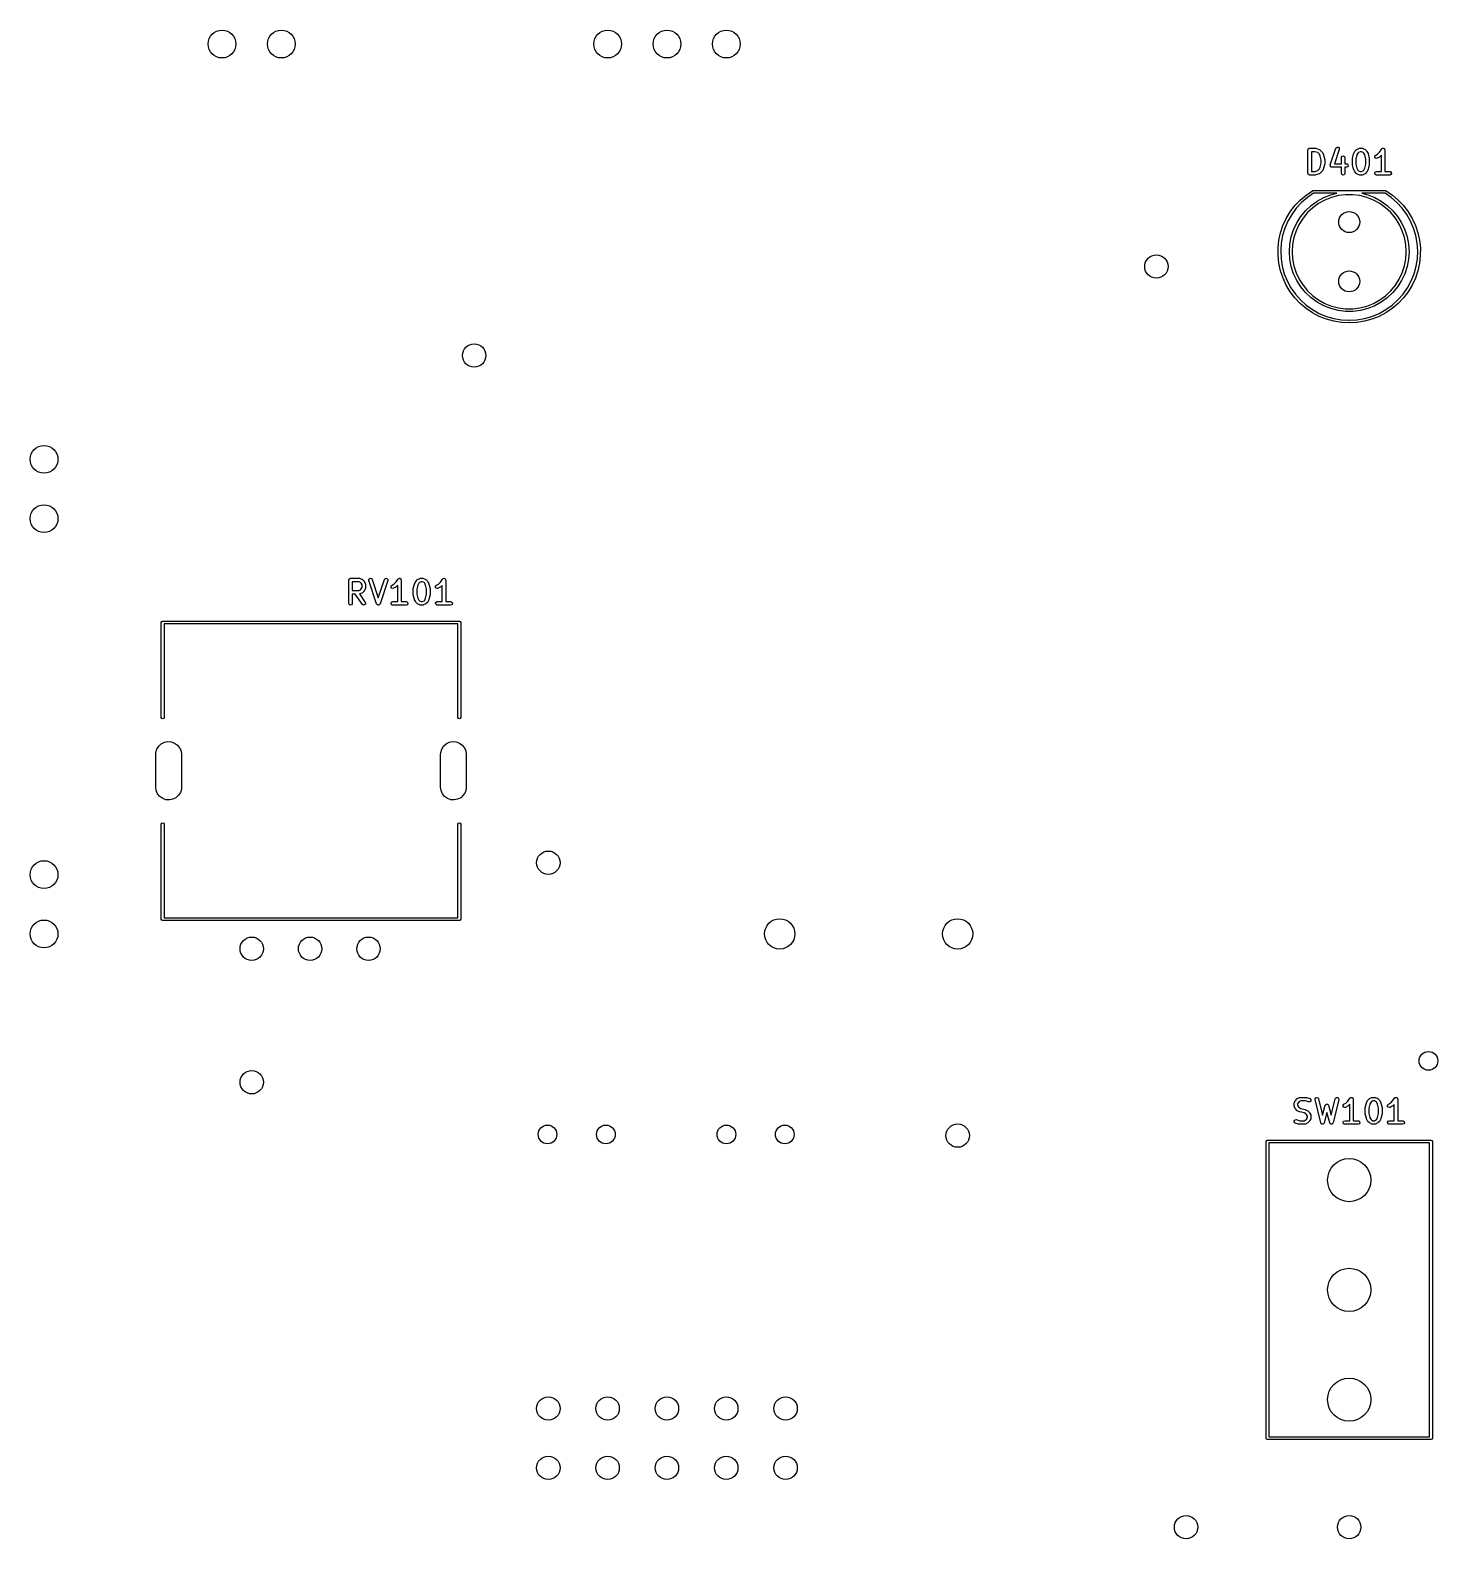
# Model space of a CAD drawing. Extents: x 93 to 207, y -134 to -67.
# Drawn here: x 93.1 to 153.4, y -131.2 to -66.6 of the extents above; entities that cross this region are included whole.
import ezdxf

# ---------------------------------------------------------------- set-up
doc = ezdxf.new("R2010")
doc.units = 0
doc.layers.add('BLACK', color=7, linetype='CONTINUOUS')

msp = doc.modelspace()

# ---------------------------------------------------------------- linework, layer by layer
at = {"layer": 'BLACK', "linetype": 'CONTINUOUS'}
for p, q in [((147.841, -71.6952), (147.842, -71.6854)), ((147.841, -72.6952), (147.841, -71.6952)), ((147.842, -71.6822), (147.843, -71.6793)), ((147.842, -71.6854), (147.842, -71.6822)), ((147.843, -71.6793), (147.845, -71.6695)), ((147.845, -71.6695), (147.858, -71.6546)), ((147.858, -71.6546), (147.867, -71.6377)), ((147.867, -71.6377), (147.874, -71.6354)), ((147.874, -71.6354), (147.878, -71.6302)), ((147.878, -71.6302), (147.897, -71.6268)), ((147.897, -71.6268), (147.916, -71.6202)), ((147.916, -71.6202), (148.154, -71.6202)), ((148.154, -71.6202), (148.176, -71.6241)), ((148.176, -71.6241), (148.177, -71.624)), ((148.177, -71.624), (148.32, -71.6716)), ((148.32, -71.6716), (148.343, -71.6841)), ((148.343, -71.6841), (148.345, -71.6879)), ((148.345, -71.6879), (148.35, -71.6898)), ((148.35, -71.6898), (148.445, -71.785)), ((148.797, -72.3381), (149.035, -71.6238)), ((149.177, -71.6713), (148.972, -72.2868)), ((149.035, -71.6238), (149.047, -71.6009)), ((149.047, -71.6009), (149.091, -71.5741)), ((149.091, -71.5741), (149.142, -71.5816)), ((149.142, -71.5816), (149.176, -71.62)), ((149.176, -71.62), (149.177, -71.6713)), ((149.862, -71.7374), (149.91, -71.6898)), ((149.91, -71.6898), (149.928, -71.6769)), ((149.928, -71.6769), (149.93, -71.6757)), ((149.93, -71.6757), (150.025, -71.6281)), ((150.025, -71.6281), (150.05, -71.6207)), ((150.05, -71.6207), (150.054, -71.6217)), ((150.054, -71.6217), (150.058, -71.6202)), ((150.058, -71.6202), (150.154, -71.6202)), ((150.154, -71.6202), (150.179, -71.6247)), ((150.179, -71.6247), (150.183, -71.6276)), ((150.183, -71.6276), (150.187, -71.6281)), ((150.187, -71.6281), (150.282, -71.6757)), ((150.282, -71.6757), (150.3, -71.6891)), ((150.3, -71.6891), (150.302, -71.6898)), ((150.302, -71.6898), (150.35, -71.7374)), ((150.905, -71.7903), (150.996, -71.6536)), ((150.996, -71.6536), (151.014, -71.6347)), ((151.014, -71.6347), (151.018, -71.6335)), ((151.018, -71.6335), (151.021, -71.6302)), ((151.021, -71.6302), (151.042, -71.6264)), ((151.042, -71.6264), (151.063, -71.6203)), ((151.063, -71.6203), (151.067, -71.6221)), ((151.067, -71.6221), (151.071, -71.6213)), ((151.071, -71.6213), (151.09, -71.6322)), ((151.09, -71.6322), (151.11, -71.6409)), ((151.11, -71.6409), (151.112, -71.6448)), ((151.112, -71.6448), (151.116, -71.647)), ((151.116, -71.647), (151.123, -71.6674)), ((151.123, -71.6674), (151.133, -71.6869)), ((151.133, -71.6869), (151.132, -71.6911)), ((151.132, -71.6911), (151.133, -71.6952)), ((151.133, -71.6952), (151.133, -72.6202)), ((147.991, -71.7702), (147.991, -72.6202)), ((148.141, -71.7702), (147.991, -71.7702)), ((148.256, -71.8084), (148.141, -71.7702)), ((148.33, -71.8825), (148.256, -71.8084)), ((148.369, -71.9595), (148.33, -71.8825)), ((148.412, -72.133), (148.369, -71.9595)), ((148.369, -72.4309), (148.412, -72.2574)), ((148.412, -72.2574), (148.412, -72.133)), ((148.445, -71.785), (148.458, -71.8034)), ((148.458, -71.8034), (148.459, -71.8045)), ((148.459, -71.8045), (148.506, -71.8997)), ((148.506, -71.8997), (148.51, -71.9121)), ((148.51, -71.9121), (148.512, -71.9151)), ((148.512, -71.9151), (148.56, -72.1056)), ((148.56, -72.2848), (148.512, -72.4753)), ((148.562, -72.2666), (148.559, -72.2814)), ((148.559, -72.2814), (148.56, -72.2848)), ((148.56, -72.1056), (148.561, -72.1205)), ((148.561, -72.1205), (148.562, -72.1238)), ((148.562, -72.1238), (148.562, -72.2666)), ((148.794, -72.3488), (148.797, -72.3439)), ((148.797, -72.3439), (148.797, -72.3381)), ((148.972, -72.2868), (149.269, -72.2868)), ((149.269, -72.0285), (149.274, -72.0029)), ((149.269, -72.2868), (149.269, -72.0285)), ((149.274, -72.0029), (149.307, -71.9636)), ((149.307, -71.9636), (149.357, -71.9547)), ((149.357, -71.9547), (149.402, -71.9803)), ((149.402, -71.9803), (149.419, -72.0285)), ((149.419, -72.0285), (149.419, -72.2868)), ((149.419, -72.2868), (149.487, -72.2868)), ((149.487, -72.2868), (149.513, -72.2914)), ((149.513, -72.2914), (149.552, -72.3243)), ((149.552, -72.3243), (149.561, -72.3749)), ((149.745, -72.0761), (149.748, -72.0614)), ((149.745, -72.3142), (149.745, -72.0761)), ((149.746, -72.3175), (149.745, -72.3142)), ((149.748, -72.3324), (149.746, -72.3175)), ((149.748, -72.0579), (149.795, -71.8675)), ((149.748, -72.0614), (149.748, -72.0579)), ((149.795, -72.5229), (149.748, -72.3324)), ((149.795, -71.8675), (149.8, -71.8556)), ((149.8, -71.8556), (149.801, -71.8521)), ((149.801, -71.8521), (149.848, -71.7569)), ((149.848, -71.7569), (149.862, -71.7389)), ((149.862, -71.7389), (149.862, -71.7374)), ((149.939, -71.9118), (149.895, -72.0854)), ((149.895, -72.0854), (149.895, -72.305)), ((149.895, -72.305), (149.939, -72.4785)), ((149.977, -71.8348), (149.939, -71.9118)), ((150.008, -71.8044), (149.977, -71.8348)), ((150.076, -71.7702), (150.008, -71.8044)), ((150.136, -71.7702), (150.076, -71.7702)), ((150.204, -71.8044), (150.136, -71.7702)), ((150.235, -71.8348), (150.204, -71.8044)), ((150.273, -71.9118), (150.235, -71.8348)), ((150.317, -72.0854), (150.273, -71.9118)), ((150.273, -72.4785), (150.317, -72.305)), ((150.317, -72.305), (150.317, -72.0854)), ((150.35, -71.7374), (150.362, -71.7558)), ((150.362, -71.7558), (150.364, -71.7569)), ((150.364, -71.7569), (150.411, -71.8521)), ((150.411, -71.8521), (150.415, -71.8645)), ((150.415, -71.8645), (150.417, -71.8675)), ((150.417, -71.8675), (150.464, -72.0579)), ((150.464, -72.3324), (150.417, -72.5229)), ((150.464, -72.0579), (150.466, -72.0729)), ((150.467, -72.3142), (150.464, -72.329)), ((150.464, -72.329), (150.464, -72.3324)), ((150.466, -72.0729), (150.467, -72.0761)), ((150.467, -72.0761), (150.467, -72.3142)), ((150.701, -72.0023), (150.704, -71.9511)), ((150.731, -72.0435), (150.701, -72.0023)), ((150.704, -71.9511), (150.739, -71.9138)), ((150.781, -72.0554), (150.731, -72.0435)), ((150.739, -71.9138), (150.823, -71.8716)), ((150.806, -72.048), (150.781, -72.0554)), ((150.901, -72.0004), (150.806, -72.048)), ((150.823, -71.8716), (150.905, -71.7903)), ((150.903, -71.9992), (150.901, -72.0004)), ((150.921, -71.9863), (150.903, -71.9992)), ((150.983, -71.9239), (150.921, -71.9863)), ((150.983, -72.6202), (150.983, -71.9239)), ((147.847, -72.7135), (147.841, -72.6952)), ((147.851, -72.7327), (147.847, -72.7135)), ((147.856, -72.737), (147.851, -72.7327)), ((147.858, -72.7434), (147.856, -72.737)), ((147.875, -72.7531), (147.858, -72.7434)), ((147.89, -72.7657), (147.875, -72.7531)), ((147.9, -72.7674), (147.89, -72.7657)), ((147.902, -72.769), (147.9, -72.7674)), ((147.906, -72.7685), (147.902, -72.769)), ((147.916, -72.7702), (147.906, -72.7685)), ((148.154, -72.7702), (147.916, -72.7702)), ((147.991, -72.6202), (148.141, -72.6202)), ((148.141, -72.6202), (148.256, -72.582)), ((148.155, -72.7696), (148.154, -72.7702)), ((148.177, -72.7663), (148.155, -72.7696)), ((148.32, -72.7187), (148.177, -72.7663)), ((148.256, -72.582), (148.33, -72.5079)), ((148.324, -72.7159), (148.32, -72.7187)), ((148.328, -72.7155), (148.324, -72.7159)), ((148.35, -72.7006), (148.328, -72.7155)), ((148.33, -72.5079), (148.369, -72.4309)), ((148.445, -72.6054), (148.35, -72.7006)), ((148.459, -72.5859), (148.445, -72.6039)), ((148.445, -72.6039), (148.445, -72.6054)), ((148.506, -72.4906), (148.459, -72.5859)), ((148.507, -72.4871), (148.506, -72.4906)), ((148.512, -72.4753), (148.507, -72.4871)), ((148.798, -72.369), (148.794, -72.3488)), ((148.798, -72.3894), (148.798, -72.369)), ((148.802, -72.3937), (148.798, -72.3894)), ((148.803, -72.3993), (148.802, -72.3937)), ((148.819, -72.4125), (148.803, -72.3993)), ((148.832, -72.4278), (148.819, -72.4125)), ((148.838, -72.4286), (148.832, -72.4278)), ((148.842, -72.4323), (148.838, -72.4286)), ((148.868, -72.4368), (148.842, -72.4323)), ((149.269, -72.4368), (148.868, -72.4368)), ((149.269, -72.6952), (149.269, -72.4368)), ((149.287, -72.7434), (149.269, -72.6952)), ((149.331, -72.769), (149.287, -72.7434)), ((149.382, -72.7601), (149.331, -72.769)), ((149.415, -72.7208), (149.382, -72.7601)), ((149.419, -72.6952), (149.415, -72.7208)), ((149.487, -72.4368), (149.419, -72.4368)), ((149.419, -72.4368), (149.419, -72.6952)), ((149.535, -72.4193), (149.487, -72.4368)), ((149.561, -72.3749), (149.535, -72.4193)), ((149.797, -72.5258), (149.795, -72.5229)), ((149.801, -72.5382), (149.797, -72.5258)), ((149.848, -72.6335), (149.801, -72.5382)), ((149.85, -72.6346), (149.848, -72.6335)), ((149.862, -72.653), (149.85, -72.6346)), ((149.91, -72.7006), (149.862, -72.653)), ((149.912, -72.7013), (149.91, -72.7006)), ((149.93, -72.7146), (149.912, -72.7013)), ((150.025, -72.7623), (149.93, -72.7146)), ((149.939, -72.4785), (149.977, -72.5555)), ((149.977, -72.5555), (150.008, -72.5859)), ((150.008, -72.5859), (150.076, -72.6202)), ((150.029, -72.7628), (150.025, -72.7623)), ((150.033, -72.7657), (150.029, -72.7628)), ((150.058, -72.7702), (150.033, -72.7657)), ((150.154, -72.7702), (150.058, -72.7702)), ((150.076, -72.6202), (150.136, -72.6202)), ((150.136, -72.6202), (150.204, -72.5859)), ((150.158, -72.7686), (150.154, -72.7702)), ((150.162, -72.7697), (150.158, -72.7686)), ((150.187, -72.7623), (150.162, -72.7697)), ((150.282, -72.7146), (150.187, -72.7623)), ((150.204, -72.5859), (150.235, -72.5555)), ((150.235, -72.5555), (150.273, -72.4785)), ((150.284, -72.7135), (150.282, -72.7146)), ((150.302, -72.7006), (150.284, -72.7135)), ((150.35, -72.653), (150.302, -72.7006)), ((150.364, -72.6335), (150.35, -72.6515)), ((150.35, -72.6515), (150.35, -72.653)), ((150.411, -72.5382), (150.364, -72.6335)), ((150.412, -72.5347), (150.411, -72.5382)), ((150.417, -72.5229), (150.412, -72.5347)), ((150.699, -72.6822), (150.724, -72.6377)), ((150.708, -72.7327), (150.699, -72.6822)), ((150.747, -72.7657), (150.708, -72.7327)), ((150.724, -72.6377), (150.773, -72.6202)), ((150.773, -72.7702), (150.747, -72.7657)), ((150.773, -72.6202), (150.983, -72.6202)), ((151.344, -72.7702), (150.773, -72.7702)), ((151.133, -72.6202), (151.344, -72.6202)), ((151.344, -72.6202), (151.37, -72.6247)), ((151.392, -72.7526), (151.344, -72.7702)), ((151.37, -72.6247), (151.409, -72.6577)), ((151.418, -72.7082), (151.392, -72.7526)), ((151.409, -72.6577), (151.418, -72.7082)), ((147.506, -73.841), (147.757, -73.627)), ((147.757, -73.627), (148.03, -73.4414)), ((148.071, -73.5528), (147.816, -73.7272)), ((148.03, -73.4414), (148.046, -73.439)), ((148.046, -73.439), (148.061, -73.4328)), ((148.061, -73.4328), (151.151, -73.4328)), ((149.069, -73.5528), (148.071, -73.5528)), ((148.516, -73.7364), (148.815, -73.6181)), ((148.815, -73.6181), (149.069, -73.5528)), ((149.452, -73.6128), (149.148, -73.6513)), ((149.76, -73.6128), (149.452, -73.6128)), ((150.064, -73.6513), (149.76, -73.6128)), ((151.141, -73.5528), (150.143, -73.5528)), ((150.143, -73.5528), (150.397, -73.6181)), ((150.397, -73.6181), (150.696, -73.7364)), ((151.396, -73.7272), (151.141, -73.5528)), ((151.151, -73.4328), (151.166, -73.439)), ((151.166, -73.439), (151.182, -73.4414)), ((151.182, -73.4414), (151.182, -73.4414)), ((151.182, -73.4414), (151.455, -73.627)), ((151.455, -73.627), (151.706, -73.841)), ((147.08, -74.344), (147.279, -74.081)), ((147.341, -74.1874), (147.145, -74.4547)), ((147.279, -74.081), (147.506, -73.841)), ((147.565, -73.9438), (147.341, -74.1874)), ((147.816, -73.7272), (147.565, -73.9438)), ((147.74, -74.3004), (147.974, -74.0803)), ((148.048, -74.169), (147.824, -74.3792)), ((147.974, -74.0803), (148.234, -73.8913)), ((148.296, -73.9886), (148.048, -74.169)), ((148.234, -73.8913), (148.516, -73.7364)), ((148.565, -73.8407), (148.296, -73.9886)), ((148.851, -73.7276), (148.565, -73.8407)), ((149.148, -73.6513), (148.851, -73.7276)), ((150.361, -73.7276), (150.064, -73.6513)), ((150.647, -73.8407), (150.361, -73.7276)), ((150.916, -73.9886), (150.647, -73.8407)), ((150.696, -73.7364), (150.978, -73.8913)), ((151.164, -74.169), (150.916, -73.9886)), ((150.978, -73.8913), (151.238, -74.0803)), ((151.388, -74.3792), (151.164, -74.169)), ((151.238, -74.0803), (151.472, -74.3004)), ((151.647, -73.9438), (151.396, -73.7272)), ((151.871, -74.1874), (151.647, -73.9438)), ((151.706, -73.841), (151.933, -74.081)), ((152.067, -74.4547), (151.871, -74.1874)), ((151.933, -74.081), (152.132, -74.344)), ((146.666, -75.2397), (146.771, -74.9267)), ((146.771, -74.9267), (146.91, -74.627)), ((146.98, -74.7424), (146.849, -75.0468)), ((146.91, -74.627), (147.08, -74.344)), ((147.145, -74.4547), (146.98, -74.7424)), ((147.226, -75.1104), (147.363, -74.8195)), ((147.464, -74.875), (147.333, -75.1528)), ((147.363, -74.8195), (147.535, -74.5481)), ((147.628, -74.6158), (147.464, -74.875)), ((147.535, -74.5481), (147.74, -74.3004)), ((147.824, -74.3792), (147.628, -74.6158)), ((151.584, -74.6158), (151.388, -74.3792)), ((151.472, -74.3004), (151.677, -74.5481)), ((151.748, -74.875), (151.584, -74.6158)), ((151.677, -74.5481), (151.849, -74.8195)), ((151.879, -75.1528), (151.748, -74.875)), ((151.849, -74.8195), (151.986, -75.1104)), ((152.232, -74.7424), (152.067, -74.4547)), ((152.132, -74.344), (152.302, -74.627)), ((152.363, -75.0468), (152.232, -74.7424)), ((152.302, -74.627), (152.441, -74.9267)), ((152.441, -74.9267), (152.546, -75.2397)), ((146.56, -75.8903), (146.596, -75.5621)), ((146.596, -75.5621), (146.666, -75.2397)), ((146.753, -75.3641), (146.694, -75.6901)), ((146.849, -75.0468), (146.753, -75.3641)), ((147.066, -75.7319), (147.126, -75.4162)), ((147.126, -75.4162), (147.226, -75.1104)), ((147.238, -75.4448), (147.18, -75.7464)), ((147.333, -75.1528), (147.238, -75.4448)), ((151.974, -75.4448), (151.879, -75.1528)), ((152.032, -75.7464), (151.974, -75.4448)), ((151.986, -75.1104), (152.086, -75.4162)), ((152.086, -75.4162), (152.146, -75.7319)), ((152.459, -75.3641), (152.363, -75.0468)), ((152.518, -75.6901), (152.459, -75.3641)), ((152.546, -75.2397), (152.616, -75.5621)), ((152.616, -75.5621), (152.652, -75.8903)), ((146.561, -76.2204), (146.56, -75.8903)), ((146.597, -76.5486), (146.561, -76.2204)), ((146.694, -75.6901), (146.672, -76.0207)), ((146.672, -76.0207), (146.687, -76.3518)), ((147.046, -76.0528), (147.066, -75.7319)), ((147.066, -76.3737), (147.046, -76.0528)), ((147.18, -75.7464), (147.161, -76.0528)), ((147.161, -76.0528), (147.18, -76.3592)), ((152.051, -76.0528), (152.032, -75.7464)), ((152.032, -76.3592), (152.051, -76.0528)), ((152.146, -75.7319), (152.166, -76.0528)), ((152.166, -76.0528), (152.146, -76.3737)), ((152.54, -76.0207), (152.518, -75.6901)), ((152.525, -76.3518), (152.54, -76.0207)), ((152.651, -76.2204), (152.615, -76.5486)), ((152.652, -75.8903), (152.651, -76.2204)), ((146.668, -76.8709), (146.597, -76.5486)), ((146.687, -76.3518), (146.739, -76.6791)), ((146.739, -76.6791), (146.828, -76.9983)), ((147.126, -76.6894), (147.066, -76.3737)), ((147.226, -76.9952), (147.126, -76.6894)), ((147.18, -76.3592), (147.238, -76.6608)), ((147.238, -76.6608), (147.333, -76.9528)), ((151.879, -76.9528), (151.974, -76.6608)), ((151.974, -76.6608), (152.032, -76.3592)), ((152.086, -76.6894), (151.986, -76.9952)), ((152.146, -76.3737), (152.086, -76.6894)), ((152.384, -76.9983), (152.473, -76.6791)), ((152.473, -76.6791), (152.525, -76.3518)), ((152.615, -76.5486), (152.544, -76.8709)), ((146.773, -77.1836), (146.668, -76.8709)), ((146.912, -77.4831), (146.773, -77.1836)), ((146.828, -76.9983), (146.952, -77.3055)), ((147.083, -77.7659), (146.912, -77.4831)), ((146.952, -77.3055), (147.11, -77.5968)), ((147.363, -77.2861), (147.226, -76.9952)), ((147.333, -76.9528), (147.464, -77.2306)), ((147.535, -77.5575), (147.363, -77.2861)), ((147.464, -77.2306), (147.628, -77.4898)), ((147.628, -77.4898), (147.824, -77.7264)), ((151.388, -77.7264), (151.584, -77.4898)), ((151.584, -77.4898), (151.748, -77.2306)), ((151.849, -77.2861), (151.677, -77.5575)), ((151.748, -77.2306), (151.879, -76.9528)), ((151.986, -76.9952), (151.849, -77.2861)), ((152.102, -77.5968), (152.26, -77.3055)), ((152.3, -77.4831), (152.129, -77.7659)), ((152.26, -77.3055), (152.384, -76.9983)), ((152.439, -77.1836), (152.3, -77.4831)), ((152.544, -76.8709), (152.439, -77.1836)), ((147.282, -78.0286), (147.083, -77.7659)), ((147.11, -77.5968), (147.3, -77.8683)), ((147.51, -78.2681), (147.282, -78.0286)), ((147.3, -77.8683), (147.52, -78.1167)), ((147.52, -78.1167), (147.766, -78.3387)), ((147.74, -77.8052), (147.535, -77.5575)), ((147.974, -78.0253), (147.74, -77.8052)), ((147.824, -77.7264), (148.048, -77.9366)), ((148.234, -78.2143), (147.974, -78.0253)), ((148.048, -77.9366), (148.296, -78.117)), ((148.296, -78.117), (148.565, -78.2649)), ((150.647, -78.2649), (150.916, -78.117)), ((150.916, -78.117), (151.164, -77.9366)), ((151.238, -78.0253), (150.978, -78.2143)), ((151.164, -77.9366), (151.388, -77.7264)), ((151.472, -77.8052), (151.238, -78.0253)), ((151.446, -78.3387), (151.692, -78.1167)), ((151.677, -77.5575), (151.472, -77.8052)), ((151.692, -78.1167), (151.912, -77.8683)), ((151.93, -78.0286), (151.702, -78.2681)), ((151.912, -77.8683), (152.102, -77.5968)), ((152.129, -77.7659), (151.93, -78.0286)), ((147.761, -78.4817), (147.51, -78.2681)), ((148.035, -78.6668), (147.761, -78.4817)), ((147.766, -78.3387), (148.035, -78.5317)), ((148.035, -78.5317), (148.325, -78.693)), ((148.326, -78.8213), (148.035, -78.6668)), ((148.516, -78.3692), (148.234, -78.2143)), ((148.325, -78.693), (148.631, -78.8206)), ((148.815, -78.4875), (148.516, -78.3692)), ((148.565, -78.2649), (148.851, -78.378)), ((149.126, -78.5675), (148.815, -78.4875)), ((148.851, -78.378), (149.148, -78.4543)), ((149.445, -78.6077), (149.126, -78.5675)), ((149.148, -78.4543), (149.452, -78.4928)), ((149.767, -78.6077), (149.445, -78.6077)), ((149.452, -78.4928), (149.76, -78.4928)), ((149.76, -78.4928), (150.064, -78.4543)), ((150.086, -78.5675), (149.767, -78.6077)), ((150.064, -78.4543), (150.361, -78.378)), ((150.397, -78.4875), (150.086, -78.5675)), ((150.361, -78.378), (150.647, -78.2649)), ((150.696, -78.3692), (150.397, -78.4875)), ((150.581, -78.8206), (150.887, -78.693)), ((150.978, -78.2143), (150.696, -78.3692)), ((151.177, -78.6668), (150.886, -78.8213)), ((150.887, -78.693), (151.177, -78.5317)), ((151.177, -78.5317), (151.446, -78.3387)), ((151.451, -78.4817), (151.177, -78.6668)), ((151.702, -78.2681), (151.451, -78.4817)), ((148.633, -78.9434), (148.326, -78.8213)), ((148.631, -78.8206), (148.949, -78.9129)), ((148.951, -79.0317), (148.633, -78.9434)), ((148.949, -78.9129), (149.276, -78.9688)), ((149.277, -79.085), (148.951, -79.0317)), ((149.276, -78.9688), (149.596, -78.9868)), ((149.605, -79.1027), (149.277, -79.085)), ((149.596, -78.9868), (149.606, -78.9828)), ((149.606, -79.1028), (149.605, -79.1027)), ((149.606, -78.9828), (149.606, -78.983)), ((149.606, -78.983), (149.606, -78.9828)), ((149.606, -78.9828), (149.616, -78.9868)), ((149.607, -79.1027), (149.606, -79.1028)), ((149.606, -79.1028), (149.606, -79.1028)), ((149.606, -79.1028), (149.606, -79.1028)), ((149.606, -79.1028), (149.606, -79.1028)), ((149.935, -79.085), (149.607, -79.1027)), ((149.616, -78.9868), (149.936, -78.9688)), ((150.261, -79.0317), (149.935, -79.085)), ((149.936, -78.9688), (150.263, -78.9129)), ((150.579, -78.9434), (150.261, -79.0317)), ((150.263, -78.9129), (150.581, -78.8206)), ((150.886, -78.8213), (150.579, -78.9434)), ((106.772, -90.1102), (106.774, -90.1004)), ((106.772, -91.1102), (106.772, -90.1102)), ((106.773, -90.0972), (106.775, -90.0943)), ((106.774, -90.1004), (106.773, -90.0972)), ((106.775, -90.0943), (106.776, -90.0845)), ((106.776, -90.0845), (106.789, -90.0696)), ((106.789, -90.0696), (106.799, -90.0527)), ((106.799, -90.0527), (106.805, -90.0504)), ((106.805, -90.0504), (106.809, -90.0452)), ((106.809, -90.0452), (106.829, -90.0418)), ((106.829, -90.0418), (106.847, -90.0352)), ((106.847, -90.0352), (107.228, -90.0352)), ((106.922, -90.1852), (106.922, -90.559)), ((107.21, -90.1852), (106.922, -90.1852)), ((107.279, -90.2194), (107.21, -90.1852)), ((107.228, -90.0352), (107.254, -90.0397)), ((107.254, -90.0397), (107.257, -90.0426)), ((107.257, -90.0426), (107.261, -90.0431)), ((107.261, -90.0431), (107.357, -90.0907)), ((107.309, -90.2498), (107.279, -90.2194)), ((107.343, -90.3184), (107.309, -90.2498)), ((107.309, -90.4943), (107.343, -90.4258)), ((107.343, -90.4258), (107.343, -90.3184)), ((107.357, -90.0907), (107.375, -90.1041)), ((107.375, -90.1041), (107.376, -90.1048)), ((107.376, -90.1048), (107.424, -90.1524)), ((107.424, -90.1524), (107.437, -90.1708)), ((107.437, -90.1708), (107.438, -90.1719)), ((107.438, -90.1719), (107.485, -90.2671)), ((107.485, -90.2671), (107.493, -90.2921)), ((107.493, -90.2921), (107.492, -90.2964)), ((107.492, -90.2964), (107.493, -90.3007)), ((107.493, -90.3007), (107.493, -90.4435)), ((107.629, -90.1081), (107.648, -90.0604)), ((107.633, -90.1339), (107.629, -90.1081)), ((107.966, -91.1339), (107.633, -90.1339)), ((107.648, -90.0604), (107.693, -90.036)), ((107.693, -90.036), (107.743, -90.0463)), ((107.743, -90.0463), (107.775, -90.0865)), ((107.775, -90.0865), (108.037, -90.873)), ((108.037, -90.873), (108.3, -90.0865)), ((108.442, -90.1339), (108.109, -91.1339)), ((108.3, -90.0865), (108.312, -90.0636)), ((108.312, -90.0636), (108.356, -90.0367)), ((108.356, -90.0367), (108.406, -90.0442)), ((108.406, -90.0442), (108.441, -90.0826)), ((108.441, -90.0826), (108.442, -90.1339)), ((108.585, -90.4173), (108.588, -90.3661)), ((108.615, -90.4585), (108.585, -90.4173)), ((108.588, -90.3661), (108.623, -90.3288)), ((108.623, -90.3288), (108.707, -90.2866)), ((108.785, -90.4154), (108.69, -90.463)), ((108.707, -90.2866), (108.789, -90.2053)), ((108.786, -90.4142), (108.785, -90.4154)), ((108.805, -90.4013), (108.786, -90.4142)), ((108.789, -90.2053), (108.88, -90.0686)), ((108.867, -90.3389), (108.805, -90.4013)), ((108.867, -91.0352), (108.867, -90.3389)), ((108.88, -90.0686), (108.898, -90.0497)), ((108.898, -90.0497), (108.902, -90.0485)), ((108.902, -90.0485), (108.905, -90.0452)), ((108.905, -90.0452), (108.926, -90.0414)), ((108.926, -90.0414), (108.947, -90.0353)), ((108.947, -90.0353), (108.951, -90.0371)), ((108.951, -90.0371), (108.955, -90.0363)), ((108.955, -90.0363), (108.974, -90.0472)), ((108.974, -90.0472), (108.994, -90.0559)), ((108.994, -90.0559), (108.996, -90.0598)), ((108.996, -90.0598), (109, -90.062)), ((109, -90.062), (109.007, -90.0824)), ((109.007, -90.0824), (109.017, -90.1019)), ((109.017, -90.1019), (109.016, -90.1061)), ((109.016, -90.1061), (109.017, -90.1102)), ((109.017, -90.1102), (109.017, -91.0352)), ((109.536, -90.4729), (109.584, -90.2825)), ((109.584, -90.2825), (109.589, -90.2706)), ((109.589, -90.2671), (109.637, -90.1719)), ((109.589, -90.2706), (109.589, -90.2671)), ((109.637, -90.1719), (109.65, -90.1539)), ((109.65, -90.1539), (109.651, -90.1524)), ((109.651, -90.1524), (109.699, -90.1048)), ((109.727, -90.3268), (109.684, -90.5004)), ((109.699, -90.1048), (109.717, -90.0919)), ((109.717, -90.0919), (109.718, -90.0907)), ((109.718, -90.0907), (109.813, -90.0431)), ((109.766, -90.2498), (109.727, -90.3268)), ((109.796, -90.2194), (109.766, -90.2498)), ((109.865, -90.1852), (109.796, -90.2194)), ((109.813, -90.0431), (109.838, -90.0357)), ((109.838, -90.0357), (109.843, -90.0367)), ((109.843, -90.0367), (109.847, -90.0352)), ((109.847, -90.0352), (109.942, -90.0352)), ((109.924, -90.1852), (109.865, -90.1852)), ((109.993, -90.2194), (109.924, -90.1852)), ((109.942, -90.0352), (109.968, -90.0397)), ((109.968, -90.0397), (109.971, -90.0426)), ((109.971, -90.0426), (109.976, -90.0431)), ((109.976, -90.0431), (110.071, -90.0907)), ((110.023, -90.2498), (109.993, -90.2194)), ((110.062, -90.3268), (110.023, -90.2498)), ((110.105, -90.5004), (110.062, -90.3268)), ((110.071, -90.0907), (110.089, -90.1041)), ((110.089, -90.1041), (110.09, -90.1048)), ((110.09, -90.1048), (110.138, -90.1524)), ((110.138, -90.1524), (110.151, -90.1708)), ((110.151, -90.1708), (110.152, -90.1719)), ((110.152, -90.1719), (110.2, -90.2671)), ((110.2, -90.2671), (110.203, -90.2795)), ((110.203, -90.2795), (110.205, -90.2825)), ((110.205, -90.2825), (110.253, -90.4729)), ((110.489, -90.4173), (110.492, -90.3661)), ((110.52, -90.4585), (110.489, -90.4173)), ((110.492, -90.3661), (110.528, -90.3288)), ((110.528, -90.3288), (110.612, -90.2866)), ((110.69, -90.4154), (110.595, -90.463)), ((110.612, -90.2866), (110.693, -90.2053)), ((110.691, -90.4142), (110.69, -90.4154)), ((110.71, -90.4013), (110.691, -90.4142)), ((110.693, -90.2053), (110.785, -90.0686)), ((110.772, -90.3389), (110.71, -90.4013)), ((110.772, -91.0352), (110.772, -90.3389)), ((110.785, -90.0686), (110.803, -90.0497)), ((110.803, -90.0497), (110.807, -90.0485)), ((110.807, -90.0485), (110.809, -90.0452)), ((110.809, -90.0452), (110.831, -90.0414)), ((110.831, -90.0414), (110.852, -90.0353)), ((110.852, -90.0353), (110.856, -90.0371)), ((110.856, -90.0371), (110.86, -90.0363)), ((110.86, -90.0363), (110.879, -90.0472)), ((110.879, -90.0472), (110.899, -90.0559)), ((110.899, -90.0559), (110.901, -90.0598)), ((110.901, -90.0598), (110.904, -90.062)), ((110.904, -90.062), (110.912, -90.0824)), ((110.912, -90.0824), (110.921, -90.1019)), ((110.921, -90.1019), (110.92, -90.1061)), ((110.92, -90.1061), (110.922, -90.1102)), ((110.922, -90.1102), (110.922, -91.0352)), ((106.922, -90.559), (107.21, -90.559)), ((107.046, -90.709), (106.922, -90.709)), ((106.922, -90.709), (106.922, -91.1102)), ((107.357, -91.1532), (107.046, -90.709)), ((107.21, -90.559), (107.279, -90.5247)), ((107.232, -90.7075), (107.229, -90.7086)), ((107.229, -90.7086), (107.48, -91.0672)), ((107.236, -90.7085), (107.232, -90.7075)), ((107.261, -90.7011), (107.236, -90.7085)), ((107.357, -90.6535), (107.261, -90.7011)), ((107.279, -90.5247), (107.309, -90.4943)), ((107.358, -90.6523), (107.357, -90.6535)), ((107.376, -90.6394), (107.358, -90.6523)), ((107.424, -90.5918), (107.376, -90.6394)), ((107.438, -90.5723), (107.424, -90.5903)), ((107.424, -90.5903), (107.424, -90.5918)), ((107.485, -90.4771), (107.438, -90.5723)), ((107.48, -91.0672), (107.491, -91.0908)), ((107.486, -90.4726), (107.485, -90.4771)), ((107.489, -90.4692), (107.486, -90.4726)), ((107.493, -90.4435), (107.489, -90.4692)), ((108.583, -91.0972), (108.608, -91.0527)), ((108.608, -91.0527), (108.656, -91.0352)), ((108.665, -90.4704), (108.615, -90.4585)), ((108.656, -91.0352), (108.867, -91.0352)), ((108.69, -90.463), (108.665, -90.4704)), ((109.017, -91.0352), (109.228, -91.0352)), ((109.228, -91.0352), (109.254, -91.0397)), ((109.254, -91.0397), (109.293, -91.0727)), ((109.293, -91.0727), (109.302, -91.1232)), ((109.534, -90.4911), (109.536, -90.4764)), ((109.534, -90.7292), (109.534, -90.4911)), ((109.535, -90.7325), (109.534, -90.7292)), ((109.536, -90.7474), (109.535, -90.7325)), ((109.536, -90.4764), (109.536, -90.4729)), ((109.584, -90.9379), (109.536, -90.7474)), ((109.586, -90.9408), (109.584, -90.9379)), ((109.589, -90.9532), (109.586, -90.9408)), ((109.637, -91.0485), (109.589, -90.9532)), ((109.638, -91.0496), (109.637, -91.0485)), ((109.651, -91.068), (109.638, -91.0496)), ((109.699, -91.1156), (109.651, -91.068)), ((109.684, -90.5004), (109.684, -90.72)), ((109.684, -90.72), (109.727, -90.8935)), ((109.727, -90.8935), (109.766, -90.9705)), ((109.766, -90.9705), (109.796, -91.0009)), ((109.796, -91.0009), (109.865, -91.0352)), ((109.865, -91.0352), (109.924, -91.0352)), ((109.924, -91.0352), (109.993, -91.0009)), ((109.993, -91.0009), (110.023, -90.9705)), ((110.023, -90.9705), (110.062, -90.8935)), ((110.062, -90.8935), (110.105, -90.72)), ((110.138, -91.068), (110.09, -91.1156)), ((110.105, -90.72), (110.105, -90.5004)), ((110.139, -91.0665), (110.138, -91.068)), ((110.152, -91.0485), (110.139, -91.0665)), ((110.2, -90.9532), (110.152, -91.0485)), ((110.205, -90.9379), (110.2, -90.9497)), ((110.2, -90.9497), (110.2, -90.9532)), ((110.253, -90.7474), (110.205, -90.9379)), ((110.253, -90.4729), (110.254, -90.4879)), ((110.255, -90.7292), (110.253, -90.744)), ((110.253, -90.744), (110.253, -90.7474)), ((110.254, -90.4879), (110.255, -90.4911)), ((110.255, -90.4911), (110.255, -90.7292)), ((110.487, -91.0972), (110.513, -91.0527)), ((110.513, -91.0527), (110.561, -91.0352)), ((110.57, -90.4704), (110.52, -90.4585)), ((110.561, -91.0352), (110.772, -91.0352)), ((110.595, -90.463), (110.57, -90.4704)), ((110.922, -91.0352), (111.133, -91.0352)), ((111.133, -91.0352), (111.158, -91.0397)), ((111.158, -91.0397), (111.198, -91.0727)), ((111.198, -91.0727), (111.207, -91.1232)), ((106.789, -91.1584), (106.772, -91.1102)), ((106.834, -91.184), (106.789, -91.1584)), ((106.884, -91.1751), (106.834, -91.184)), ((106.917, -91.1358), (106.884, -91.1751)), ((106.922, -91.1102), (106.917, -91.1358)), ((107.399, -91.1826), (107.357, -91.1532)), ((107.45, -91.1782), (107.399, -91.1826)), ((107.486, -91.1419), (107.45, -91.1782)), ((107.491, -91.0908), (107.486, -91.1419)), ((107.968, -91.1356), (107.966, -91.1339)), ((107.968, -91.1377), (107.968, -91.1356)), ((107.983, -91.1555), (107.968, -91.1377)), ((107.998, -91.1741), (107.983, -91.1555)), ((108, -91.1745), (107.998, -91.1741)), ((108.002, -91.1761), (108, -91.1745)), ((108.025, -91.1796), (108.002, -91.1761)), ((108.048, -91.1844), (108.025, -91.1796)), ((108.05, -91.1833), (108.048, -91.1844)), ((108.052, -91.1837), (108.05, -91.1833)), ((108.073, -91.1712), (108.052, -91.1837)), ((108.094, -91.1599), (108.073, -91.1712)), ((108.096, -91.1568), (108.094, -91.1579)), ((108.094, -91.1579), (108.094, -91.1599)), ((108.109, -91.1339), (108.096, -91.1568)), ((108.592, -91.1477), (108.583, -91.0972)), ((108.631, -91.1807), (108.592, -91.1477)), ((108.656, -91.1852), (108.631, -91.1807)), ((109.228, -91.1852), (108.656, -91.1852)), ((109.276, -91.1676), (109.228, -91.1852)), ((109.302, -91.1232), (109.276, -91.1676)), ((109.7, -91.1163), (109.699, -91.1156)), ((109.718, -91.1296), (109.7, -91.1163)), ((109.813, -91.1773), (109.718, -91.1296)), ((109.818, -91.1778), (109.813, -91.1773)), ((109.821, -91.1807), (109.818, -91.1778)), ((109.847, -91.1852), (109.821, -91.1807)), ((109.942, -91.1852), (109.847, -91.1852)), ((109.946, -91.1836), (109.942, -91.1852)), ((109.951, -91.1847), (109.946, -91.1836)), ((109.976, -91.1773), (109.951, -91.1847)), ((110.071, -91.1296), (109.976, -91.1773)), ((110.072, -91.1285), (110.071, -91.1296)), ((110.09, -91.1156), (110.072, -91.1285)), ((110.496, -91.1477), (110.487, -91.0972)), ((110.536, -91.1807), (110.496, -91.1477)), ((110.561, -91.1852), (110.536, -91.1807)), ((111.133, -91.1852), (110.561, -91.1852)), ((111.181, -91.1676), (111.133, -91.1852)), ((111.207, -91.1232), (111.181, -91.1676)), ((98.746, -91.9278), (98.7636, -91.8854)), ((98.746, -95.9918), (98.746, -91.9278)), ((98.7636, -91.8854), (98.806, -91.8678)), ((98.806, -91.8678), (111.506, -91.8678)), ((111.446, -91.9878), (98.866, -91.9878)), ((98.866, -91.9878), (98.866, -95.9918)), ((111.446, -95.9918), (111.446, -91.9878)), ((111.506, -91.8678), (111.548, -91.8854)), ((111.548, -91.8854), (111.566, -91.9278)), ((111.566, -91.9278), (111.566, -95.9918)), ((98.7636, -96.0342), (98.746, -95.9918)), ((98.806, -96.0518), (98.7636, -96.0342)), ((98.8484, -96.0342), (98.806, -96.0518)), ((98.866, -95.9918), (98.8484, -96.0342)), ((111.464, -96.0342), (111.446, -95.9918)), ((111.506, -96.0518), (111.464, -96.0342)), ((111.548, -96.0342), (111.506, -96.0518)), ((111.566, -95.9918), (111.548, -96.0342)), ((98.51, -97.5778), (98.5159, -97.4975)), ((98.5159, -97.4975), (98.5575, -97.3541)), ((98.5575, -97.3541), (98.6362, -97.2272)), ((98.6362, -97.2272), (98.7461, -97.1262)), ((98.7461, -97.1262), (98.8791, -97.0584)), ((98.8791, -97.0584), (99.0255, -97.0289)), ((99.0255, -97.0289), (99.1744, -97.0398)), ((99.1744, -97.0398), (99.3148, -97.0904)), ((99.3148, -97.0904), (99.4365, -97.1769)), ((99.4365, -97.1769), (99.5305, -97.2929)), ((99.5305, -97.2929), (99.5897, -97.4299)), ((99.5897, -97.4299), (99.61, -97.5778)), ((110.702, -97.5778), (110.708, -97.4975)), ((110.708, -97.4975), (110.75, -97.3541)), ((110.75, -97.3541), (110.828, -97.2272)), ((110.828, -97.2272), (110.938, -97.1262)), ((110.938, -97.1262), (111.071, -97.0584)), ((111.071, -97.0584), (111.217, -97.0289)), ((111.217, -97.0289), (111.366, -97.0398)), ((111.366, -97.0398), (111.507, -97.0904)), ((111.507, -97.0904), (111.629, -97.1769)), ((111.629, -97.1769), (111.722, -97.2929)), ((111.722, -97.2929), (111.782, -97.4299)), ((111.782, -97.4299), (111.802, -97.5778)), ((98.51, -98.9778), (98.51, -97.5778)), ((99.61, -97.5778), (99.61, -98.9778)), ((110.702, -98.9778), (110.702, -97.5778)), ((111.802, -97.5778), (111.802, -98.9778)), ((98.5303, -99.1257), (98.51, -98.9778)), ((98.5895, -99.2627), (98.5303, -99.1257)), ((98.6835, -99.3787), (98.5895, -99.2627)), ((98.8052, -99.4652), (98.6835, -99.3787)), ((98.9456, -99.5158), (98.8052, -99.4652)), ((99.3739, -99.4294), (99.2409, -99.4972)), ((99.4838, -99.3284), (99.3739, -99.4294)), ((99.5624, -99.2015), (99.4838, -99.3284)), ((99.6041, -99.0581), (99.5624, -99.2015)), ((99.61, -98.9778), (99.6041, -99.0581)), ((110.722, -99.1257), (110.702, -98.9778)), ((110.782, -99.2627), (110.722, -99.1257)), ((110.875, -99.3787), (110.782, -99.2627)), ((110.997, -99.4652), (110.875, -99.3787)), ((111.138, -99.5158), (110.997, -99.4652)), ((111.566, -99.4294), (111.433, -99.4972)), ((111.676, -99.3284), (111.566, -99.4294)), ((111.754, -99.2015), (111.676, -99.3284)), ((111.796, -99.0581), (111.754, -99.2015)), ((111.802, -98.9778), (111.796, -99.0581)), ((99.0945, -99.5267), (98.9456, -99.5158)), ((99.2409, -99.4972), (99.0945, -99.5267)), ((111.287, -99.5267), (111.138, -99.5158)), ((111.433, -99.4972), (111.287, -99.5267)), ((98.746, -100.564), (98.7636, -100.521)), ((98.746, -104.628), (98.746, -100.564)), ((98.7636, -100.521), (98.806, -100.504)), ((98.806, -100.504), (98.8484, -100.521)), ((98.8484, -100.521), (98.866, -100.564)), ((98.866, -100.564), (98.866, -104.568)), ((111.446, -100.564), (111.464, -100.521)), ((111.446, -104.568), (111.446, -100.564)), ((111.464, -100.521), (111.506, -100.504)), ((111.506, -100.504), (111.548, -100.521)), ((111.548, -100.521), (111.566, -100.564)), ((111.566, -100.564), (111.566, -104.628)), ((98.7636, -104.67), (98.746, -104.628)), ((98.866, -104.568), (111.446, -104.568)), ((111.566, -104.628), (111.548, -104.67)), ((98.806, -104.688), (98.7636, -104.67)), ((111.506, -104.688), (98.806, -104.688)), ((111.548, -104.67), (111.506, -104.688)), ((147.301, -112.397), (147.314, -112.379)), ((147.314, -112.379), (147.315, -112.377)), ((147.315, -112.377), (147.362, -112.33)), ((147.362, -112.33), (147.381, -112.317)), ((147.381, -112.317), (147.382, -112.316)), ((147.382, -112.316), (147.477, -112.268)), ((147.477, -112.268), (147.502, -112.261)), ((147.502, -112.261), (147.507, -112.262)), ((147.507, -112.262), (147.511, -112.26)), ((147.511, -112.26), (147.749, -112.26)), ((147.749, -112.26), (147.771, -112.264)), ((147.771, -112.264), (147.773, -112.264)), ((147.773, -112.264), (147.915, -112.312)), ((147.915, -112.312), (147.938, -112.324)), ((147.938, -112.324), (147.965, -112.368)), ((147.965, -112.368), (147.958, -112.419)), ((148.151, -112.327), (148.174, -112.281)), ((148.152, -112.353), (148.151, -112.327)), ((148.39, -113.353), (148.152, -112.353)), ((148.174, -112.281), (148.221, -112.26)), ((148.221, -112.26), (148.27, -112.275)), ((148.27, -112.275), (148.298, -112.318)), ((148.298, -112.318), (148.467, -113.029)), ((148.84, -113.029), (149.009, -112.318)), ((149.155, -112.353), (148.917, -113.353)), ((149.009, -112.318), (149.02, -112.294)), ((149.02, -112.294), (149.061, -112.263)), ((149.061, -112.263), (149.112, -112.266)), ((149.112, -112.266), (149.149, -112.302)), ((149.149, -112.302), (149.155, -112.353)), ((149.548, -112.43), (149.639, -112.294)), ((149.639, -112.294), (149.657, -112.275)), ((149.657, -112.275), (149.661, -112.274)), ((149.661, -112.274), (149.664, -112.27)), ((149.664, -112.27), (149.685, -112.266)), ((149.685, -112.266), (149.706, -112.26)), ((149.706, -112.26), (149.71, -112.262)), ((149.71, -112.262), (149.714, -112.261)), ((149.714, -112.261), (149.733, -112.272)), ((149.733, -112.272), (149.753, -112.281)), ((149.753, -112.281), (149.755, -112.285)), ((149.755, -112.285), (149.759, -112.287)), ((149.759, -112.287), (149.766, -112.307)), ((149.766, -112.307), (149.776, -112.327)), ((149.776, -112.327), (149.775, -112.331)), ((149.775, -112.331), (149.776, -112.335)), ((149.776, -112.335), (149.776, -113.26)), ((150.396, -112.397), (150.409, -112.379)), ((150.409, -112.379), (150.41, -112.377)), ((150.41, -112.377), (150.458, -112.33)), ((150.458, -112.33), (150.476, -112.317)), ((150.476, -112.317), (150.477, -112.316)), ((150.477, -112.316), (150.572, -112.268)), ((150.572, -112.268), (150.597, -112.261)), ((150.597, -112.261), (150.602, -112.262)), ((150.602, -112.262), (150.606, -112.26)), ((150.606, -112.26), (150.701, -112.26)), ((150.701, -112.26), (150.727, -112.265)), ((150.727, -112.265), (150.73, -112.268)), ((150.73, -112.268), (150.735, -112.268)), ((150.735, -112.268), (150.83, -112.316)), ((150.83, -112.316), (150.848, -112.329)), ((150.848, -112.329), (150.85, -112.33)), ((150.85, -112.33), (150.897, -112.377)), ((150.897, -112.377), (150.91, -112.396)), ((151.452, -112.43), (151.544, -112.294)), ((151.544, -112.294), (151.562, -112.275)), ((151.562, -112.275), (151.566, -112.274)), ((151.566, -112.274), (151.569, -112.27)), ((151.569, -112.27), (151.59, -112.266)), ((151.59, -112.266), (151.611, -112.26)), ((151.611, -112.26), (151.615, -112.262)), ((151.615, -112.262), (151.619, -112.261)), ((151.619, -112.261), (151.638, -112.272)), ((151.638, -112.272), (151.658, -112.281)), ((151.658, -112.281), (151.66, -112.285)), ((151.66, -112.285), (151.663, -112.287)), ((151.663, -112.287), (151.671, -112.307)), ((151.671, -112.307), (151.681, -112.327)), ((151.681, -112.327), (151.68, -112.331)), ((151.68, -112.331), (151.681, -112.335)), ((151.681, -112.335), (151.681, -113.26)), ((147.245, -112.526), (147.25, -112.5)), ((147.245, -112.621), (147.245, -112.526)), ((147.247, -112.625), (147.245, -112.621)), ((147.246, -112.629), (147.247, -112.625)), ((147.253, -112.654), (147.246, -112.629)), ((147.25, -112.5), (147.253, -112.497)), ((147.253, -112.492), (147.301, -112.397)), ((147.253, -112.497), (147.253, -112.492)), ((147.301, -112.75), (147.253, -112.654)), ((147.302, -112.751), (147.301, -112.75)), ((147.315, -112.769), (147.302, -112.751)), ((147.362, -112.817), (147.315, -112.769)), ((147.364, -112.817), (147.362, -112.817)), ((147.382, -112.831), (147.364, -112.817)), ((147.477, -112.878), (147.382, -112.831)), ((147.43, -112.475), (147.395, -112.543)), ((147.395, -112.543), (147.395, -112.603)), ((147.395, -112.603), (147.43, -112.672)), ((147.46, -112.444), (147.43, -112.475)), ((147.43, -112.672), (147.46, -112.702)), ((147.528, -112.41), (147.46, -112.444)), ((147.46, -112.702), (147.537, -112.741)), ((147.481, -112.879), (147.477, -112.878)), ((147.493, -112.884), (147.481, -112.879)), ((147.675, -112.93), (147.493, -112.884)), ((147.737, -112.41), (147.528, -112.41)), ((147.537, -112.741), (147.719, -112.786)), ((147.752, -112.968), (147.675, -112.93)), ((147.719, -112.786), (147.731, -112.792)), ((147.731, -112.792), (147.735, -112.792)), ((147.735, -112.792), (147.83, -112.84)), ((147.868, -112.454), (147.737, -112.41)), ((147.782, -112.999), (147.752, -112.968)), ((147.817, -113.067), (147.782, -112.999)), ((147.83, -112.84), (147.848, -112.853)), ((147.848, -112.853), (147.85, -112.854)), ((147.85, -112.854), (147.897, -112.901)), ((147.919, -112.453), (147.868, -112.454)), ((147.897, -112.901), (147.91, -112.92)), ((147.91, -112.92), (147.911, -112.921)), ((147.911, -112.921), (147.959, -113.016)), ((147.958, -112.419), (147.919, -112.453)), ((147.959, -113.016), (147.966, -113.041)), ((147.966, -113.041), (147.965, -113.045)), ((148.467, -113.029), (148.581, -112.602)), ((148.654, -112.912), (148.536, -113.355)), ((148.581, -112.602), (148.592, -112.578)), ((148.592, -112.578), (148.598, -112.574)), ((148.598, -112.574), (148.601, -112.568)), ((148.601, -112.568), (148.618, -112.56)), ((148.618, -112.56), (148.634, -112.548)), ((148.634, -112.548), (148.641, -112.549)), ((148.641, -112.549), (148.647, -112.546)), ((148.647, -112.546), (148.666, -112.551)), ((148.772, -113.355), (148.654, -112.912)), ((148.666, -112.551), (148.685, -112.553)), ((148.685, -112.553), (148.69, -112.558)), ((148.69, -112.558), (148.697, -112.56)), ((148.697, -112.56), (148.708, -112.575)), ((148.708, -112.575), (148.722, -112.589)), ((148.722, -112.589), (148.722, -112.596)), ((148.722, -112.596), (148.726, -112.602)), ((148.726, -112.602), (148.84, -113.029)), ((149.344, -112.642), (149.347, -112.591)), ((149.374, -112.683), (149.344, -112.642)), ((149.347, -112.591), (149.382, -112.554)), ((149.424, -112.695), (149.374, -112.683)), ((149.382, -112.554), (149.466, -112.512)), ((149.449, -112.688), (149.424, -112.695)), ((149.544, -112.64), (149.449, -112.688)), ((149.466, -112.512), (149.548, -112.43)), ((149.545, -112.639), (149.544, -112.64)), ((149.564, -112.626), (149.545, -112.639)), ((149.626, -112.564), (149.564, -112.626)), ((149.626, -113.26), (149.626, -112.564)), ((150.293, -112.716), (150.296, -112.701)), ((150.293, -112.954), (150.293, -112.716)), ((150.294, -112.957), (150.293, -112.954)), ((150.295, -112.972), (150.294, -112.957)), ((150.295, -112.698), (150.343, -112.507)), ((150.296, -112.701), (150.295, -112.698)), ((150.343, -113.163), (150.295, -112.972)), ((150.343, -112.507), (150.348, -112.496)), ((150.348, -112.492), (150.396, -112.397)), ((150.348, -112.496), (150.348, -112.492)), ((150.486, -112.552), (150.443, -112.725)), ((150.443, -112.725), (150.443, -112.945)), ((150.443, -112.945), (150.486, -113.119)), ((150.525, -112.475), (150.486, -112.552)), ((150.555, -112.444), (150.525, -112.475)), ((150.624, -112.41), (150.555, -112.444)), ((150.684, -112.41), (150.624, -112.41)), ((150.752, -112.444), (150.684, -112.41)), ((150.782, -112.475), (150.752, -112.444)), ((150.821, -112.552), (150.782, -112.475)), ((150.864, -112.725), (150.821, -112.552)), ((150.821, -113.119), (150.864, -112.945)), ((150.864, -112.945), (150.864, -112.725)), ((150.91, -112.396), (150.911, -112.397)), ((150.911, -112.397), (150.959, -112.492)), ((150.959, -112.492), (150.962, -112.505)), ((150.962, -112.505), (150.964, -112.507)), ((150.964, -112.507), (151.012, -112.698)), ((151.012, -112.972), (150.964, -113.163)), ((151.012, -112.698), (151.013, -112.713)), ((151.014, -112.954), (151.012, -112.969)), ((151.012, -112.969), (151.012, -112.972)), ((151.013, -112.713), (151.014, -112.716)), ((151.014, -112.716), (151.014, -112.954)), ((151.248, -112.642), (151.251, -112.591)), ((151.279, -112.683), (151.248, -112.642)), ((151.251, -112.591), (151.287, -112.554)), ((151.329, -112.695), (151.279, -112.683)), ((151.287, -112.554), (151.371, -112.512)), ((151.354, -112.688), (151.329, -112.695)), ((151.449, -112.64), (151.354, -112.688)), ((151.371, -112.512), (151.452, -112.43)), ((151.45, -112.639), (151.449, -112.64)), ((151.469, -112.626), (151.45, -112.639)), ((151.531, -112.564), (151.469, -112.626)), ((151.531, -113.26), (151.531, -112.564)), ((147.247, -113.303), (147.254, -113.252)), ((147.274, -113.346), (147.247, -113.303)), ((147.254, -113.252), (147.293, -113.218)), ((147.297, -113.359), (147.274, -113.346)), ((147.293, -113.218), (147.344, -113.216)), ((147.439, -113.406), (147.297, -113.359)), ((147.344, -113.216), (147.475, -113.26)), ((147.441, -113.406), (147.439, -113.406)), ((147.463, -113.41), (147.441, -113.406)), ((147.701, -113.41), (147.463, -113.41)), ((147.475, -113.26), (147.684, -113.26)), ((147.684, -113.26), (147.752, -113.226)), ((147.705, -113.409), (147.701, -113.41)), ((147.71, -113.41), (147.705, -113.409)), ((147.735, -113.402), (147.71, -113.41)), ((147.83, -113.355), (147.735, -113.402)), ((147.752, -113.226), (147.782, -113.196)), ((147.782, -113.196), (147.817, -113.127)), ((147.817, -113.127), (147.817, -113.067)), ((147.831, -113.353), (147.83, -113.355)), ((147.85, -113.341), (147.831, -113.353)), ((147.897, -113.293), (147.85, -113.341)), ((147.898, -113.291), (147.897, -113.293)), ((147.911, -113.273), (147.898, -113.291)), ((147.959, -113.178), (147.911, -113.273)), ((147.962, -113.17), (147.959, -113.174)), ((147.959, -113.174), (147.959, -113.178)), ((147.967, -113.145), (147.962, -113.17)), ((147.965, -113.045), (147.967, -113.049)), ((147.967, -113.049), (147.967, -113.145)), ((148.395, -113.359), (148.39, -113.353)), ((148.395, -113.367), (148.395, -113.359)), ((148.408, -113.38), (148.395, -113.367)), ((148.418, -113.395), (148.408, -113.38)), ((148.426, -113.398), (148.418, -113.395)), ((148.432, -113.403), (148.426, -113.398)), ((148.45, -113.405), (148.432, -113.403)), ((148.468, -113.41), (148.45, -113.405)), ((148.475, -113.407), (148.468, -113.41)), ((148.483, -113.408), (148.475, -113.407)), ((148.498, -113.397), (148.483, -113.408)), ((148.515, -113.39), (148.498, -113.397)), ((148.518, -113.383), (148.515, -113.39)), ((148.525, -113.378), (148.518, -113.383)), ((148.536, -113.355), (148.525, -113.378)), ((148.776, -113.361), (148.772, -113.355)), ((148.777, -113.369), (148.776, -113.361)), ((148.79, -113.381), (148.777, -113.369)), ((148.801, -113.397), (148.79, -113.381)), ((148.809, -113.399), (148.801, -113.397)), ((148.814, -113.404), (148.809, -113.399)), ((148.833, -113.405), (148.814, -113.404)), ((148.851, -113.41), (148.833, -113.405)), ((148.858, -113.407), (148.851, -113.41)), ((148.866, -113.407), (148.858, -113.407)), ((148.88, -113.396), (148.866, -113.407)), ((148.897, -113.388), (148.88, -113.396)), ((148.9, -113.381), (148.897, -113.388)), ((148.907, -113.376), (148.9, -113.381)), ((148.917, -113.353), (148.907, -113.376)), ((149.342, -113.322), (149.367, -113.278)), ((149.351, -113.373), (149.342, -113.322)), ((149.39, -113.406), (149.351, -113.373)), ((149.367, -113.278), (149.416, -113.26)), ((149.416, -113.41), (149.39, -113.406)), ((149.416, -113.26), (149.626, -113.26)), ((149.987, -113.41), (149.416, -113.41)), ((149.776, -113.26), (149.987, -113.26)), ((149.987, -113.26), (150.013, -113.265)), ((150.035, -113.393), (149.987, -113.41)), ((150.013, -113.265), (150.052, -113.298)), ((150.061, -113.348), (150.035, -113.393)), ((150.052, -113.298), (150.061, -113.348)), ((150.345, -113.166), (150.343, -113.163)), ((150.348, -113.178), (150.345, -113.166)), ((150.396, -113.273), (150.348, -113.178)), ((150.397, -113.275), (150.396, -113.273)), ((150.41, -113.293), (150.397, -113.275)), ((150.458, -113.341), (150.41, -113.293)), ((150.459, -113.341), (150.458, -113.341)), ((150.477, -113.355), (150.459, -113.341)), ((150.572, -113.402), (150.477, -113.355)), ((150.486, -113.119), (150.525, -113.196)), ((150.525, -113.196), (150.555, -113.226)), ((150.555, -113.226), (150.624, -113.26)), ((150.577, -113.403), (150.572, -113.402)), ((150.58, -113.406), (150.577, -113.403)), ((150.606, -113.41), (150.58, -113.406)), ((150.701, -113.41), (150.606, -113.41)), ((150.624, -113.26), (150.684, -113.26)), ((150.684, -113.26), (150.752, -113.226)), ((150.705, -113.409), (150.701, -113.41)), ((150.71, -113.41), (150.705, -113.409)), ((150.735, -113.402), (150.71, -113.41)), ((150.83, -113.355), (150.735, -113.402)), ((150.752, -113.226), (150.782, -113.196)), ((150.782, -113.196), (150.821, -113.119)), ((150.831, -113.353), (150.83, -113.355)), ((150.85, -113.341), (150.831, -113.353)), ((150.897, -113.293), (150.85, -113.341)), ((150.898, -113.291), (150.897, -113.293)), ((150.911, -113.273), (150.898, -113.291)), ((150.959, -113.178), (150.911, -113.273)), ((150.964, -113.163), (150.959, -113.175)), ((150.959, -113.175), (150.959, -113.178)), ((151.246, -113.322), (151.272, -113.278)), ((151.255, -113.373), (151.246, -113.322)), ((151.295, -113.406), (151.255, -113.373)), ((151.272, -113.278), (151.32, -113.26)), ((151.32, -113.41), (151.295, -113.406)), ((151.32, -113.26), (151.531, -113.26)), ((151.892, -113.41), (151.32, -113.41)), ((151.681, -113.26), (151.892, -113.26)), ((151.892, -113.26), (151.917, -113.265)), ((151.94, -113.393), (151.892, -113.41)), ((151.917, -113.265), (151.957, -113.298)), ((151.966, -113.348), (151.94, -113.393)), ((151.957, -113.298), (151.966, -113.348)), ((146.046, -114.153), (146.064, -114.11)), ((146.046, -126.853), (146.046, -114.153)), ((146.064, -114.11), (146.106, -114.093)), ((146.106, -114.093), (153.106, -114.093)), ((146.166, -114.213), (146.166, -126.793)), ((153.046, -114.213), (146.166, -114.213)), ((153.046, -126.793), (153.046, -114.213)), ((153.106, -114.093), (153.148, -114.11)), ((153.148, -114.11), (153.166, -114.153)), ((153.166, -114.153), (153.166, -126.853)), ((146.064, -126.895), (146.046, -126.853)), ((146.106, -126.913), (146.064, -126.895)), ((153.106, -126.913), (146.106, -126.913)), ((146.166, -126.793), (153.046, -126.793)), ((153.148, -126.895), (153.106, -126.913)), ((153.166, -126.853), (153.148, -126.895))]:
    msp.add_line(p, q, dxfattribs=at)
at = {"layer": 'BLACK'}
for centre, radius in [((101.346, -67.1628), 0.595), ((103.886, -67.1628), 0.595), ((117.856, -67.1628), 0.595), ((120.396, -67.1628), 0.595), ((122.936, -67.1628), 0.595), ((149.606, -74.7828), 0.45), ((141.351, -76.6878), 0.5), ((149.606, -77.3228), 0.45), ((112.141, -80.4978), 0.5), ((93.726, -84.9428), 0.595), ((93.726, -87.4828), 0.595), ((115.316, -102.215), 0.5), ((93.726, -102.723), 0.595), ((125.222, -105.263), 0.65), ((132.842, -105.263), 0.65), ((93.726, -105.263), 0.595), ((102.616, -105.898), 0.5), ((105.116, -105.898), 0.5), ((107.616, -105.898), 0.5), ((153, -110.698), 0.4), ((102.616, -111.613), 0.5), ((115.28, -113.848), 0.4), ((117.78, -113.848), 0.4), ((122.94, -113.848), 0.4), ((125.44, -113.848), 0.4), ((132.842, -113.899), 0.5), ((149.606, -115.803), 0.925), ((149.606, -120.503), 0.925), ((149.606, -125.203), 0.925), ((115.316, -125.583), 0.5), ((117.856, -125.583), 0.5), ((120.396, -125.583), 0.5), ((122.936, -125.583), 0.5), ((125.476, -125.583), 0.5), ((115.316, -128.123), 0.5), ((117.856, -128.123), 0.5), ((120.396, -128.123), 0.5), ((122.936, -128.123), 0.5), ((125.476, -128.123), 0.5), ((142.621, -130.663), 0.5), ((149.606, -130.663), 0.5)]:
    msp.add_circle(centre, radius, dxfattribs=at)

doc.saveas('drawing.dxf')
